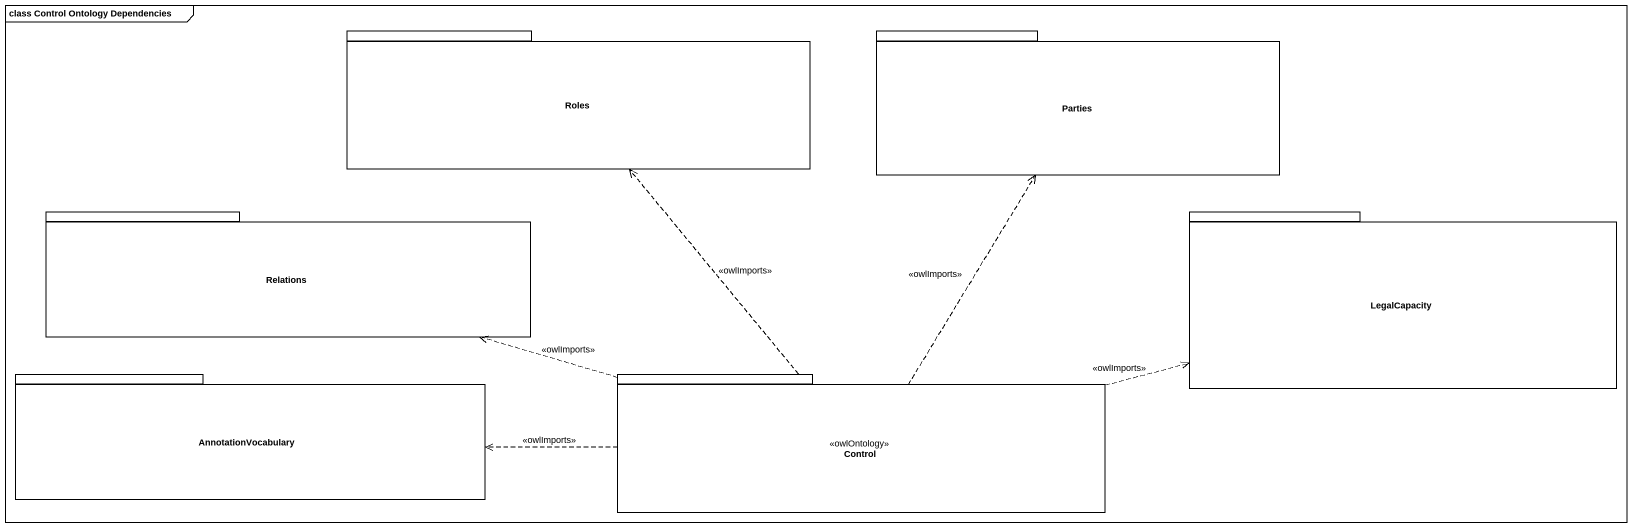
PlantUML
@startuml
mainframe class Control Ontology Dependencies
package Roles {
}
package Parties {
}
package Relations {
}
package LegalCapacity {
}
package AnnotationVocabulary {
}
package "Control" as Control_ <<owlOntology>> {
}
Control_ .up.> Roles : <<owlImports>>
Control_ .up.> Parties : <<owlImports>>
Control_ .left.> Relations : <<owlImports>>
Control_ .right.> LegalCapacity : <<owlImports>>
Control_ .left.> AnnotationVocabulary : <<owlImports>>
@enduml
